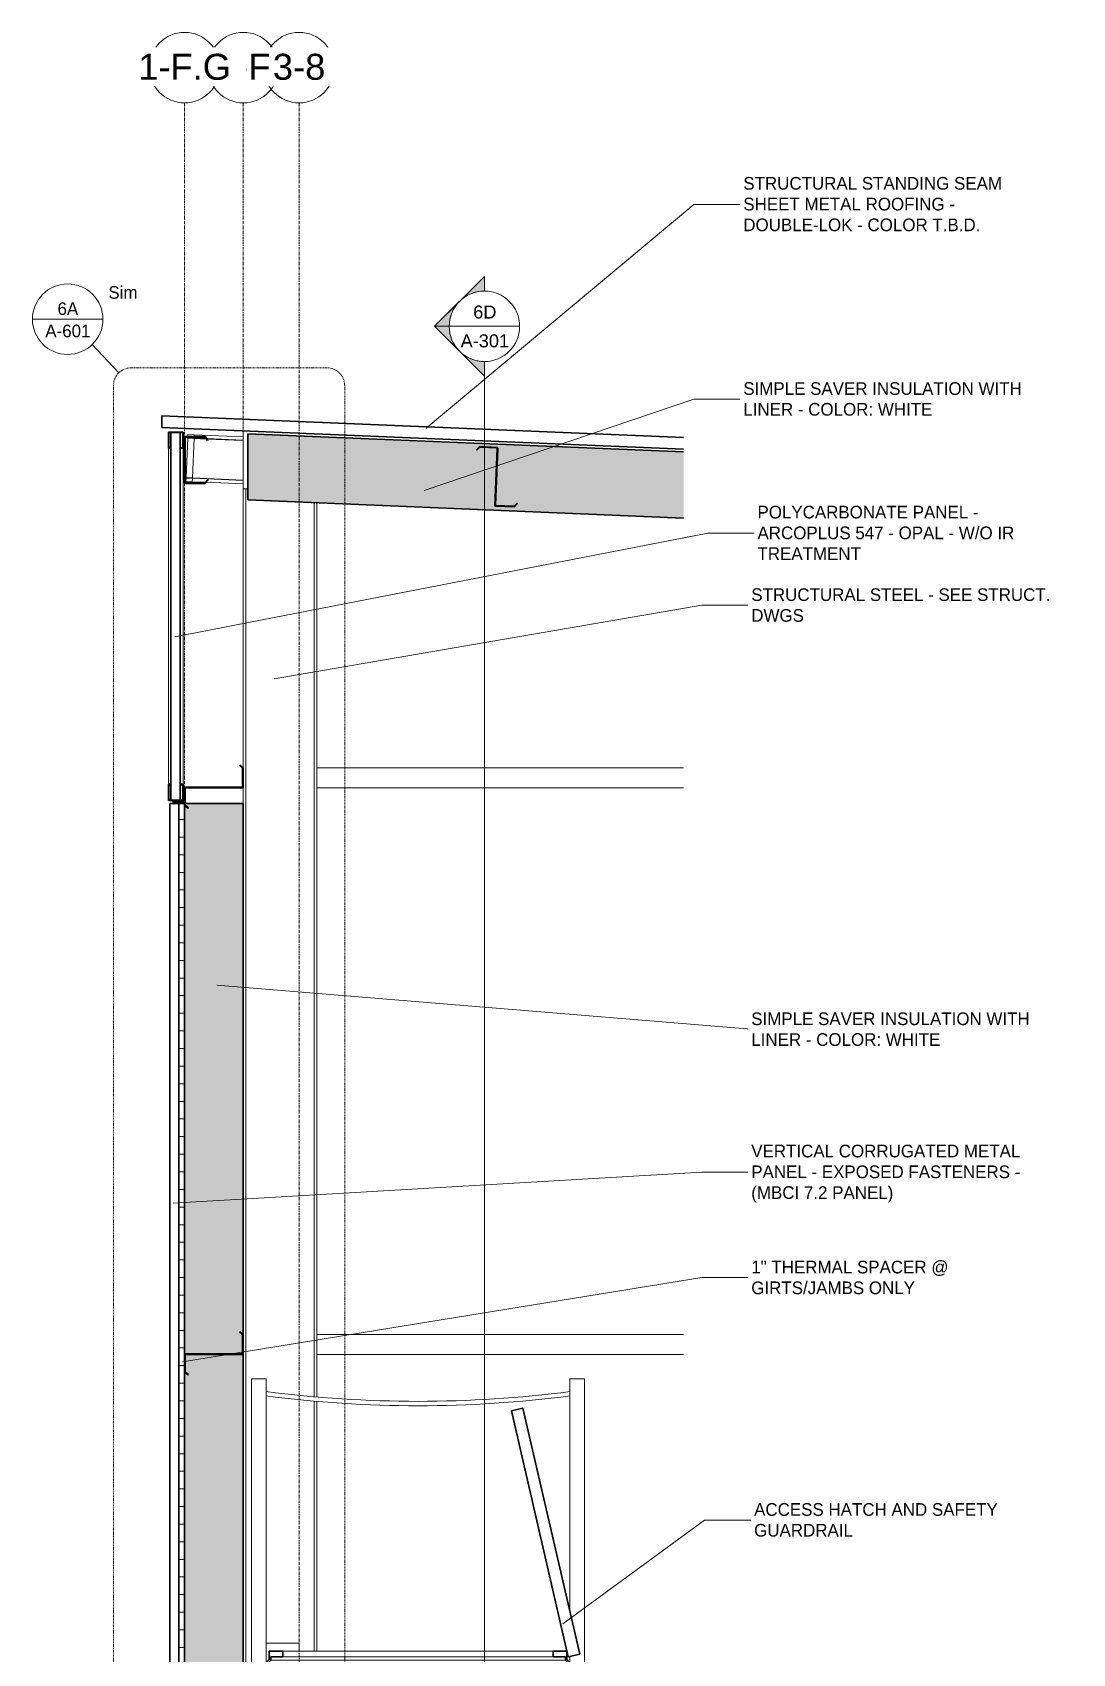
# Model space of a CAD drawing. Header units: inches. Extents: x 22688 to 23652, y -99 to 513.
# Drawn here: x 23471.3 to 23648.4, y 190.2 to 466.3 of the extents above; entities that cross this region are included whole.
import ezdxf

# ---------------------------------------------------------------- set-up
doc = ezdxf.new("R2010")
doc.units = ezdxf.units.IN
doc.header["$MEASUREMENT"] = 0
doc.linetypes.add('Dash Dot 3_16_', pattern=[0.3125, 0.1875, -0.0625, 0, -0.0625])
doc.linetypes.add('Grid Line 1_2_', pattern=[0.875, 0.5, -0.125, 0.125, -0.125])
for name, color, linetype, lineweight in [('A-ANNO-IDEN', 131, 'Continuous', 9), ('A-ANNO-SYMB', 150, 'Continuous', 9), ('A-CLNG', 13, 'Continuous', 30), ('A-CLNG-PATT', 13, 'Continuous', 70), ('A-GLAZ', 151, 'Continuous', 30), ('A-GLAZ-CWMG', 51, 'Continuous', 30), ('A-ROOF', 132, 'Continuous', 30), ('A-WALL', 113, 'Continuous', 30), ('A-WALL-PATT', 111, 'Continuous', 30), ('E-POWR-CNDT', 130, 'Continuous', 30), ('G-ANNO-SYMB', 111, 'Continuous', 9), ('S-BEAM', 12, 'Continuous', 30), ('S-COLS', 52, 'Continuous', 30), ('S-GRID', 1, 'Continuous', 9), ('S-GRID-IDEN', 1, 'Continuous', 9)]:
    doc.layers.add(name, color=color, linetype=linetype, lineweight=lineweight)
doc.styles.add('Arial_1', font='arial.ttf', dxfattribs={"height": 4.425898})
doc.styles.add('Arial_2', font='arial.ttf', dxfattribs={"height": 2.212949})
doc.styles.add('Century Gothic', font='GOTHIC.TTF', dxfattribs={"height": 2.155668})
pattern_1 = [(45, (22063.858, 65.275), (-2.375879, 2.375879), []), (45, (22063.858, 68.875), (-2.375879, 2.375879), [])]
pattern_2 = [(161.57, (22063.978, 65.395), (-0.960383694, -0.00039918), [0, -6.83, 0.758, 0]), (18.43, (22063.738, 65.395), (-0.960383694, 0.00039918), [0, -6.83, 0.758, 0]), (108.43, (22063.978, 65.395), (0.47951018, -2.4005264), [2.276, -5.312]), (71.57, (22063.738, 65.395), (0.47951018, 2.4005264), [2.276, -5.312])]

# ---------------------------------------------------------------- blocks, each defined once
blk = doc.blocks.new('Girt_C - 8_D-1987918-Wall Section - Fieldhouse - North Wall _ Mezzanine')
at = {"layer": 'S-BEAM', "lineweight": 9}
h = blk.add_hatch(dxfattribs=at)
h.set_pattern_fill('FP_24', color=253, style=0, pattern_type=2)
h.set_pattern_definition(pattern_1)
h.paths.add_polyline_path([(21125.46, 389.49), (21127.8, 389.49), (21128.29, 390.06), (21128.2, 390.13), (21127.75, 389.6), (21124.49, 389.6), (21124.43, 389.62), (21124.41, 389.67), (21124.41, 397.3), (21124.43, 397.35), (21124.49, 397.38), (21127.75, 397.38), (21128.2, 396.84), (21128.28, 396.91), (21127.8, 397.49), (21124.49, 397.49), (21124.36, 397.43), (21124.3, 397.3), (21124.3, 389.67), (21124.36, 389.54), (21124.49, 389.49)], flags=0)
at = {"layer": 'S-BEAM', "color": 7}
for p, q in [((21124.3, 397.3), (21124.3, 389.67)), ((21124.41, 389.67), (21124.41, 397.3)), ((21127.8, 397.49), (21124.49, 397.49)), ((21124.49, 397.38), (21127.75, 397.38)), ((21127.75, 397.38), (21128.2, 396.84)), ((21128.28, 396.91), (21127.8, 397.49)), ((21128.2, 396.84), (21128.28, 396.91)), ((21127.75, 389.6), (21124.49, 389.6)), ((21124.49, 389.49), (21127.8, 389.49)), ((21128.2, 390.13), (21127.75, 389.6)), ((21127.8, 389.49), (21128.29, 390.06)), ((21128.29, 390.06), (21128.2, 390.13))]:
    blk.add_line(p, q, dxfattribs=at)
for centre, radius, start, end in [((21124.49, 397.3), 0.188, 90, 180), ((21124.49, 397.3), 0.0782, 92.1227, 180), ((21124.49, 389.67), 0.188, 180, 270), ((21124.49, 389.67), 0.0782, 180, 266.9576)]:
    blk.add_arc(centre, radius, start, end, dxfattribs=at)
blk = doc.blocks.new('Rectangular Mullion - Profile_Polycarbonate_Upper and left-1768104-Wall Section - Fieldhouse - North Wall _ Mezzanine')
at = {"layer": 'A-GLAZ-CWMG', "color": 7}
for p, q in [((21124.05, 398.24), (21121.55, 398.24)), ((21121.55, 398.24), (21121.55, 395.49)), ((21121.62, 395.55), (21121.62, 398.17)), ((21121.62, 398.17), (21123.99, 398.17)), ((21123.99, 398.17), (21123.99, 395.55)), ((21124.05, 395.49), (21124.05, 398.24)), ((21121.55, 395.49), (21121.98, 395.49)), ((21121.92, 395.55), (21121.62, 395.55)), ((21121.98, 395.74), (21121.92, 395.74)), ((21121.92, 395.74), (21121.92, 395.55)), ((21121.98, 395.49), (21121.98, 395.74)), ((21123.62, 395.74), (21123.55, 395.74)), ((21123.55, 395.74), (21123.55, 395.49)), ((21123.55, 395.49), (21124.05, 395.49)), ((21123.62, 395.55), (21123.62, 395.74)), ((21123.99, 395.55), (21123.62, 395.55))]:
    blk.add_line(p, q, dxfattribs=at)
blk = doc.blocks.new('Rectangular Mullion - Profile_Polycarbonate_Lower-1768105-Wall Section - Fieldhouse - North Wall _ Mezzanine')
at = {"layer": 'A-GLAZ-CWMG', "color": 7}
for p, q in [((21121.98, 338.27), (21121.55, 338.27)), ((21121.55, 338.27), (21121.55, 335.52)), ((21121.62, 335.58), (21121.62, 338.21)), ((21121.62, 338.21), (21121.92, 338.21)), ((21121.92, 338.21), (21121.92, 338.02)), ((21121.92, 338.02), (21121.98, 338.02)), ((21121.98, 338.02), (21121.98, 338.27)), ((21124.05, 338.27), (21123.55, 338.27)), ((21123.55, 338.27), (21123.55, 338.02)), ((21123.55, 338.02), (21123.62, 338.02)), ((21123.62, 338.02), (21123.62, 338.21)), ((21123.62, 338.21), (21123.99, 338.21)), ((21123.99, 338.21), (21123.99, 335.58)), ((21124.05, 335.52), (21124.05, 338.27)), ((21121.55, 335.52), (21124.05, 335.52)), ((21123.99, 335.58), (21121.62, 335.58))]:
    blk.add_line(p, q, dxfattribs=at)
blk = doc.blocks.new('Rectangular Mullion - Profile_Polycarbonate_right-1766190-Wall Section - Fieldhouse - North Wall _ Mezzanine')
at = {"layer": 'A-GLAZ-CWMG', "color": 10, "lineweight": 18}
for p, q in [((21121.98, 395.74), (21121.98, 398.17)), ((21123.55, 395.74), (21123.55, 398.17)), ((21121.98, 395.49), (21121.98, 395.74)), ((21121.98, 338.27), (21121.98, 395.49)), ((21123.55, 395.49), (21123.55, 395.74)), ((21123.55, 338.27), (21123.55, 395.49)), ((21121.98, 338.02), (21121.98, 338.27)), ((21121.98, 335.58), (21121.98, 338.02)), ((21123.55, 338.02), (21123.55, 338.27)), ((21123.55, 335.58), (21123.55, 338.02))]:
    blk.add_line(p, q, dxfattribs=at)
at = {"layer": 'A-GLAZ-CWMG', "color": 8, "lineweight": 18}
for p, q in [((21121.55, 338.27), (21121.55, 395.49)), ((21124.05, 338.27), (21124.05, 395.49))]:
    blk.add_line(p, q, dxfattribs=at)
blk = doc.blocks.new('Girt_Z - 10_D-1351983-Wall Section - Fieldhouse - North Wall _ Mezzanine')
at = {"layer": 'S-BEAM', "lineweight": 9}
h = blk.add_hatch(dxfattribs=at)
h.set_pattern_fill('FP_24', color=253, style=0, pattern_type=2)
h.set_pattern_definition(pattern_1)
h.paths.add_polyline_path([(21180.48, 385.52), (21180.98, 386.07), (21180.9, 386.15), (21180.43, 385.63), (21177.29, 385.76), (21177.24, 385.79), (21177.22, 385.84), (21177.62, 395.46), (21177.57, 395.59), (21177.44, 395.65), (21174.51, 395.78), (21174, 395.22), (21174.08, 395.15), (21174.56, 395.67), (21177.44, 395.55), (21177.5, 395.52), (21177.51, 395.46), (21177.11, 385.66)], flags=0)
at = {"layer": 'S-BEAM', "color": 7}
for p, q in [((21174.51, 395.78), (21174, 395.22)), ((21174, 395.22), (21174.08, 395.15)), ((21174.08, 395.15), (21174.56, 395.67)), ((21177.44, 395.65), (21174.51, 395.78)), ((21174.56, 395.67), (21177.44, 395.55)), ((21177.51, 395.46), (21177.11, 385.66)), ((21177.22, 385.84), (21177.62, 395.46)), ((21177.11, 385.66), (21180.48, 385.52)), ((21180.43, 385.63), (21177.29, 385.76)), ((21180.9, 386.15), (21180.43, 385.63)), ((21180.48, 385.52), (21180.98, 386.07)), ((21180.98, 386.07), (21180.9, 386.15))]:
    blk.add_line(p, q, dxfattribs=at)
for centre, radius, start, end in [((21177.44, 395.47), 0.187, 357.6141, 87.6141), ((21177.44, 395.47), 0.0782, 357.6141, 85.4913), ((21177.3, 385.84), 0.0782, 177.6141, 264.5717)]:
    blk.add_arc(centre, radius, start, end, dxfattribs=at)
blk = doc.blocks.new('L-Angle - L2X2X3_16-1162514-Wall Section - Fieldhouse - North Wall _ Mezzanine')
at = {"layer": 'S-BEAM', "lineweight": 9}
h = blk.add_hatch(dxfattribs=at)
h.set_pattern_fill('FP_24', color=253, style=0, pattern_type=2)
h.set_pattern_definition(pattern_1)
h.paths.add_polyline_path([(21124.3, 335.18), (21124.3, 337.18), (21124.17, 337.13), (21124.12, 336.99), (21124.12, 335.56), (21124.06, 335.42), (21123.93, 335.37), (21122.49, 335.37), (21122.36, 335.31), (21122.3, 335.18)], flags=0)
at = {"layer": 'S-BEAM', "color": 7}
for p, q in [((21124.12, 336.99), (21124.12, 335.56)), ((21124.3, 335.18), (21124.3, 337.18)), ((21122.3, 335.18), (21124.3, 335.18)), ((21123.93, 335.37), (21122.49, 335.37))]:
    blk.add_line(p, q, dxfattribs=at)
for centre, start, end in [((21124.3, 336.99), 90, 180), ((21122.49, 335.18), 90, 180), ((21123.93, 335.56), 270, 0)]:
    blk.add_arc(centre, 0.188, start, end, dxfattribs=at)
blk = doc.blocks.new('Girt_Z - 10_D-1987917-Wall Section - Fieldhouse - North Wall _ Mezzanine')
at = {"layer": 'S-BEAM', "lineweight": 9}
h = blk.add_hatch(dxfattribs=at)
h.set_pattern_fill('FP_24', color=253, style=0, pattern_type=2)
h.set_pattern_definition(pattern_1)
h.paths.add_polyline_path([(21124.88, 237.69), (21124.95, 237.77), (21124.41, 238.22), (21124.41, 241.11), (21124.44, 241.17), (21124.49, 241.19), (21134.3, 241.19), (21134.3, 244.56), (21133.73, 245.04), (21133.66, 244.96), (21134.19, 244.51), (21134.19, 241.37), (21134.17, 241.32), (21134.12, 241.3), (21124.49, 241.3), (21124.36, 241.24), (21124.3, 241.11), (21124.3, 238.17)], flags=0)
at = {"layer": 'S-BEAM', "color": 7}
for p, q in [((21133.73, 245.04), (21133.66, 244.96)), ((21133.66, 244.96), (21134.19, 244.51)), ((21134.3, 244.56), (21133.73, 245.04)), ((21134.19, 244.51), (21134.19, 241.37)), ((21134.3, 241.19), (21134.3, 244.56)), ((21124.3, 241.11), (21124.3, 238.17)), ((21124.41, 238.22), (21124.41, 241.11)), ((21134.12, 241.3), (21124.49, 241.3)), ((21124.49, 241.19), (21134.3, 241.19)), ((21124.3, 238.17), (21124.88, 237.69)), ((21124.95, 237.77), (21124.41, 238.22)), ((21124.88, 237.69), (21124.95, 237.77))]:
    blk.add_line(p, q, dxfattribs=at)
for centre, radius, start, end in [((21124.49, 241.11), 0.188, 90, 180), ((21124.49, 241.11), 0.0782, 90, 177.8773), ((21134.12, 241.38), 0.0782, 270, 356.9576)]:
    blk.add_arc(centre, radius, start, end, dxfattribs=at)
blk = doc.blocks.new('Girt_Z - 10_D-1772157-Wall Section - Fieldhouse - North Wall _ Mezzanine')
at = {"layer": 'S-BEAM', "lineweight": 9}
h = blk.add_hatch(dxfattribs=at)
h.set_pattern_fill('FP_24', color=253, style=0, pattern_type=2)
h.set_pattern_definition(pattern_1)
h.paths.add_polyline_path([(21124.88, 334.19), (21124.95, 334.27), (21124.41, 334.72), (21124.41, 337.61), (21124.44, 337.67), (21124.49, 337.69), (21134.3, 337.69), (21134.3, 341.06), (21133.73, 341.54), (21133.66, 341.46), (21134.19, 341.01), (21134.19, 337.87), (21134.17, 337.82), (21134.12, 337.8), (21124.49, 337.8), (21124.36, 337.74), (21124.3, 337.61), (21124.3, 334.67)], flags=0)
at = {"layer": 'S-BEAM', "color": 7}
for p, q in [((21133.73, 341.54), (21133.66, 341.46)), ((21133.66, 341.46), (21134.19, 341.01)), ((21134.3, 341.06), (21133.73, 341.54)), ((21134.19, 341.01), (21134.19, 337.87)), ((21134.3, 337.69), (21134.3, 341.06)), ((21124.3, 337.61), (21124.3, 334.67)), ((21124.41, 334.72), (21124.41, 337.61)), ((21134.12, 337.8), (21124.49, 337.8)), ((21124.49, 337.69), (21134.3, 337.69)), ((21124.3, 334.67), (21124.88, 334.19)), ((21124.95, 334.27), (21124.41, 334.72)), ((21124.88, 334.19), (21124.95, 334.27))]:
    blk.add_line(p, q, dxfattribs=at)
for centre, radius, start, end in [((21124.49, 337.61), 0.188, 90, 180), ((21124.49, 337.61), 0.0782, 90, 177.8773), ((21134.12, 337.88), 0.0782, 270, 356.9576)]:
    blk.add_arc(centre, radius, start, end, dxfattribs=at)
blk = doc.blocks.new('Girt_Z - 10_D-1223971-Wall Section - Fieldhouse - North Wall _ Mezzanine')
at = {"layer": 'S-BEAM', "color": 8, "lineweight": 18}
for p, q in [((21146.8, 244.56), (21209.26, 244.56)), ((21146.8, 241.19), (21209.26, 241.19))]:
    blk.add_line(p, q, dxfattribs=at)
blk = doc.blocks.new('Girt_C - 8_D-1405508-Wall Section - Fieldhouse - North Wall _ Mezzanine')
at = {"layer": 'S-BEAM', "color": 8, "lineweight": 18}
for p, q in [((21124.86, 397.49), (21124.87, 397.85)), ((21124.87, 397.85), (21125.94, 397.8)), ((21124.57, 390.5), (21124.85, 397.2)), ((21124.85, 397.27), (21124.85, 397.38)), ((21124.85, 397.2), (21124.85, 397.27)), ((21125.91, 397.23), (21124.85, 397.27)), ((21125.91, 397.16), (21124.85, 397.2)), ((21124.54, 389.85), (21124.56, 390.43)), ((21125.6, 389.81), (21124.54, 389.85)), ((21124.56, 390.43), (21124.57, 390.5)), ((21125.63, 390.38), (21124.56, 390.43)), ((21125.63, 390.45), (21124.57, 390.5))]:
    blk.add_line(p, q, dxfattribs=at)
blk = doc.blocks.new('Girt_Z - 10_D-1223979-Wall Section - Fieldhouse - North Wall _ Mezzanine')
at = {"layer": 'S-BEAM', "color": 8, "lineweight": 18}
for p, q in [((21146.8, 341.06), (21209.26, 341.06)), ((21146.8, 337.69), (21209.26, 337.69))]:
    blk.add_line(p, q, dxfattribs=at)
blk = doc.blocks.new('Girt_C - 8_D-1405512-Wall Section - Fieldhouse - North Wall _ Mezzanine')
at = {"layer": 'S-BEAM', "color": 8, "lineweight": 18}
for p, q in [((21125.92, 397.49), (21125.94, 397.8)), ((21125.94, 397.8), (21134.3, 397.45)), ((21125.63, 390.45), (21125.91, 397.16)), ((21125.91, 397.23), (21125.92, 397.38)), ((21125.91, 397.16), (21125.91, 397.23)), ((21127.95, 397.14), (21125.91, 397.23)), ((21128.01, 397.07), (21125.91, 397.16)), ((21134.3, 396.88), (21128.1, 397.14)), ((21134.3, 396.81), (21128.16, 397.06)), ((21125.6, 389.81), (21125.63, 390.38)), ((21127.85, 389.71), (21125.6, 389.81)), ((21125.63, 390.38), (21125.63, 390.45)), ((21134.3, 390.09), (21125.63, 390.45)), ((21134.3, 390.02), (21125.63, 390.38)), ((21134.3, 389.45), (21127.99, 389.71))]:
    blk.add_line(p, q, dxfattribs=at)
blk = doc.blocks.new('RoofHatch_RHSR-FB_1_10228_SafetyRailSource - RoofHatch_RHSR-FB_1_10228_SafetyRailSource-1630512-Wall Section - Fieldhouse - North Wall _ Mezzanine')
at = {"layer": 'A-GLAZ', "color": 8, "lineweight": 18}
for p, q in [((21135.7, 237), (21135.7, 185.5)), ((21138.2, 237), (21135.7, 237)), ((21138.2, 188.59), (21138.2, 237)), ((21189.91, 237), (21189.91, 197.35)), ((21189.91, 237), (21192.41, 237)), ((21192.41, 185.5), (21192.41, 237)), ((21187.05, 190.66), (21141.05, 190.66)), ((21135.45, 188.59), (21135.45, 186.59)), ((21135.45, 188.59), (21135.81, 188.59)), ((21135.81, 188.59), (21137.96, 188.59)), ((21137.96, 188.59), (21138.21, 188.59)), ((21137.96, 186.59), (21137.96, 188.59)), ((21189.65, 188.59), (21138.46, 188.59)), ((21189.15, 189.09), (21138.96, 189.09)), ((21187.05, 189.66), (21141.05, 189.66)), ((21189.91, 189.75), (21189.91, 186.69)), ((21190.9, 188.59), (21191.15, 188.59)), ((21190.9, 186.59), (21190.9, 188.59)), ((21191.15, 188.59), (21192.3, 188.59)), ((21191.15, 186.59), (21191.15, 188.59)), ((21192.3, 188.59), (21192.65, 188.59)), ((21192.66, 186.59), (21192.66, 188.59)), ((21135.81, 186.59), (21135.45, 186.59)), ((21138.2, 185.5), (21135.7, 185.5)), ((21137.96, 186.59), (21135.81, 186.59)), ((21138.1, 186.59), (21137.96, 186.59)), ((21138.2, 185.5), (21138.2, 186.29)), ((21189.65, 186.56), (21138.46, 186.56)), ((21188.31, 186.54), (21139.8, 186.54)), ((21140.05, 186.29), (21139.8, 186.29)), ((21141.05, 186.29), (21187.05, 186.29)), ((21141.8, 185.29), (21186.3, 185.29)), ((21188.31, 186.29), (21188.05, 186.29)), ((21189.91, 186.29), (21189.91, 185.5)), ((21192.41, 185.5), (21189.91, 185.5)), ((21191.15, 186.59), (21190.9, 186.59)), ((21192.3, 186.59), (21191.15, 186.59)), ((21192.65, 186.59), (21192.3, 186.59)), ((21141.8, 180), (21186.3, 180))]:
    blk.add_line(p, q, dxfattribs=at)
at = {"layer": 'A-GLAZ', "color": 7}
for p, q in [((21181.89, 232.03), (21179.95, 231.58)), ((21191.57, 190.14), (21181.89, 232.03)), ((21179.95, 231.58), (21189.63, 189.69)), ((21141.05, 190.66), (21138.71, 190.66)), ((21138.71, 190.66), (21138.71, 189.2)), ((21141.05, 189.66), (21141.05, 190.66)), ((21189.4, 190.66), (21187.05, 190.66)), ((21187.05, 190.66), (21187.05, 189.66)), ((21189.4, 189.2), (21189.4, 190.66)), ((21138.71, 189.2), (21138.21, 188.7)), ((21138.21, 188.7), (21138.21, 186.7)), ((21138.46, 188.59), (21138.96, 189.09)), ((21138.46, 186.56), (21138.46, 188.59)), ((21138.96, 189.09), (21138.96, 189.66)), ((21138.96, 189.66), (21141.05, 189.66)), ((21187.05, 189.66), (21189.15, 189.66)), ((21189.15, 189.66), (21189.15, 189.09)), ((21189.15, 189.09), (21189.65, 188.59)), ((21189.9, 188.7), (21189.4, 189.2)), ((21189.63, 189.69), (21191.57, 190.14)), ((21189.65, 188.59), (21189.65, 186.56)), ((21189.9, 186.7), (21189.9, 188.7)), ((21138.21, 186.7), (21137.86, 186.35)), ((21137.86, 186.35), (21137.92, 186.29)), ((21137.92, 186.29), (21139.8, 186.29)), ((21138.48, 186.54), (21138.46, 186.56)), ((21139.8, 186.54), (21138.48, 186.54)), ((21139.8, 186.29), (21139.8, 186.54)), ((21140.05, 186.29), (21140.05, 180)), ((21141.05, 186.29), (21140.05, 186.29)), ((21141.05, 185.29), (21141.05, 186.29)), ((21141.8, 185.29), (21141.05, 185.29)), ((21141.8, 180), (21141.8, 185.29)), ((21187.05, 185.29), (21186.3, 185.29)), ((21186.3, 185.29), (21186.3, 180)), ((21188.05, 186.29), (21187.05, 186.29)), ((21187.05, 186.29), (21187.05, 185.29)), ((21188.05, 180), (21188.05, 186.29)), ((21189.63, 186.54), (21188.31, 186.54)), ((21188.31, 186.54), (21188.31, 186.29)), ((21188.31, 186.29), (21190.19, 186.29)), ((21189.65, 186.56), (21189.63, 186.54)), ((21190.25, 186.35), (21189.9, 186.7)), ((21190.19, 186.29), (21190.25, 186.35)), ((21140.05, 180), (21141.8, 180)), ((21186.3, 180), (21188.05, 180))]:
    blk.add_line(p, q, dxfattribs=at)
at = {"layer": 'A-GLAZ', "color": 8, "lineweight": 18}
for radius, start, end in [(200.95, 262.587, 277.3971), (201.7, 262.6147, 277.3695)]:
    blk.add_arc((21164.08, 434.14), radius, start, end, dxfattribs=at)
blk = doc.blocks.new('Grid - Grid Head - Circle-14747-Wall Section - Fieldhouse - North Wall _ Mezzanine')
at = {"layer": 'S-GRID-IDEN'}
blk.add_circle((21143.8, 460.32), 6, dxfattribs=at)
blk = doc.blocks.new('Section - Section Head - Filled-1526-Wall Section - Fieldhouse - North Wall _ Mezzanine')
at = {"layer": 'G-ANNO-SYMB'}
h = blk.add_hatch(color=256, dxfattribs=at)
edge = h.paths.add_edge_path(flags=0)
edge.add_arc((21175.35, 416.27), 6.01, 90, 132.0784, ccw=False)
edge.add_line((21175.35, 422.28), (21175.35, 424.75))
edge.add_line((21175.35, 424.75), (21171.32, 420.73))
h = blk.add_hatch(color=256, dxfattribs=at)
edge = h.paths.add_edge_path(flags=0)
edge.add_line((21171.1, 420.51), (21166.86, 416.27))
edge.add_line((21166.86, 416.27), (21169.35, 416.27))
edge.add_arc((21175.35, 416.27), 6, 135, 180, ccw=False)
h = blk.add_hatch(color=256, dxfattribs=at)
edge = h.paths.add_edge_path(flags=0)
edge.add_arc((21175.35, 416.27), 6, 180, 225, ccw=False)
edge.add_line((21169.35, 416.27), (21166.86, 416.27))
edge.add_line((21166.86, 416.27), (21171.1, 412.03))
h = blk.add_hatch(color=256, dxfattribs=at)
edge = h.paths.add_edge_path(flags=0)
edge.add_line((21171.32, 411.81), (21175.35, 407.78))
edge.add_line((21175.35, 407.78), (21175.35, 410.26))
edge.add_arc((21175.35, 416.27), 6.01, 227.9216, 270, ccw=False)
for p, q in [((21166.86, 416.27), (21175.35, 424.75)), ((21171.32, 420.73), (21175.35, 424.75)), ((21175.35, 422.27), (21175.35, 424.75)), ((21175.35, 424.75), (21175.35, 422.28)), ((21166.86, 416.27), (21171.1, 420.51)), ((21166.86, 416.27), (21175.35, 407.78)), ((21169.35, 416.27), (21166.86, 416.27)), ((21171.1, 412.03), (21166.86, 416.27)), ((21166.86, 416.27), (21169.35, 416.27)), ((21175.35, 407.78), (21171.32, 411.81)), ((21175.35, 410.27), (21175.35, 407.78)), ((21175.35, 410.26), (21175.35, 407.78))]:
    blk.add_line(p, q, dxfattribs=at)
for radius, start, end in [(6, 90, 270), (6, 135, 180), (6.01, 90, 132.0784), (6, 270, 90), (6, 180, 225), (6.01, 227.9216, 270)]:
    blk.add_arc((21175.35, 416.27), radius, start, end, dxfattribs=at)
blk = doc.blocks.new('Section - Callout Head-19020-Wall Section - Fieldhouse - North Wall _ Mezzanine')
at = {"layer": 'A-ANNO-SYMB'}
blk.add_line((21098.4, 417.48), (21110.4, 417.48), dxfattribs=at)
for start, end in [(0, 180), (180, 0)]:
    blk.add_arc((21104.4, 417.48), 6, start, end, dxfattribs=at)

msp = doc.modelspace()

# ---------------------------------------------------------------- hatches: boundary and pattern name
at = {"layer": 'A-CLNG-PATT', "lineweight": 9}
h = msp.add_hatch(dxfattribs=at)
h.set_pattern_fill('FP_25', color=253, style=0, pattern_type=2)
h.set_pattern_definition(pattern_2)
h.paths.add_polyline_path([(23582.20299, 383.60947), (23582.20299, 394.86924), (23507.99474, 397.96125), (23507.99474, 386.70148), (23526.33399, 385.93735)], flags=0)
at = {"layer": 'A-WALL-PATT', "lineweight": 9}
h = msp.add_hatch(dxfattribs=at)
h.set_pattern_fill('FP_26', color=253, style=0, pattern_type=2)
h.set_pattern_definition([(0, (22063.858, 65.275), (0, 3), []), (90, (22063.858, 65.275), (-3, 2e-16), [])])
h.paths.add_polyline_path([(23497.24474, 146.25), (23497.24474, 335), (23496.24474, 335), (23496.24474, 146.25)], flags=0)
h = msp.add_hatch(dxfattribs=at)
h.set_pattern_fill('FP_25', color=253, style=0, pattern_type=2)
h.set_pattern_definition(pattern_2)
h.paths.add_polyline_path([(23498.39949, 146.25), (23507.24474, 146.25), (23507.24474, 335), (23497.24474, 335), (23497.24474, 146.25)], flags=0)

# ---------------------------------------------------------------- linework, layer by layer
at = {"layer": 'A-ANNO-IDEN', "color": 153}
for p, q in [((23538.4038, 398.94637), (23583.93881, 437.00696)), ((23583.93881, 437.00696), (23592.37122, 437.00696)), ((23538.02785, 388.29266), (23583.93881, 403.87871)), ((23583.93881, 403.87871), (23592.37122, 403.87871)), ((23495.57954, 363.41435), (23586.35146, 381.01311)), ((23586.35146, 381.01311), (23594.78387, 381.01311)), ((23512.47909, 356.20709), (23585.29309, 368.77762)), ((23585.29309, 368.77762), (23593.7255, 368.77762)), ((23502.71199, 304.0485), (23593.7255, 296.55078)), ((23495.27689, 266.92184), (23585.29309, 272.20116)), ((23585.29309, 272.20116), (23593.7255, 272.20116)), ((23496.86315, 239.8932), (23585.29309, 254.26661)), ((23585.29309, 254.26661), (23593.7255, 254.26661)), ((23561.63195, 195.28064), (23585.7801, 212.98022)), ((23585.7801, 212.98022), (23594.21251, 212.98022))]:
    msp.add_line(p, q, dxfattribs=at)
at = {"layer": 'A-ANNO-SYMB'}
msp.add_line((23486.06882, 408.37076), (23481.48966, 413.15104), dxfattribs=at)
at = {"layer": 'A-ANNO-SYMB', "linetype": 'Dash Dot 3_16_'}
for p, q in [((23521.50109, 409.20436), (23488.14408, 409.20436)), ((23485.14408, 406.20436), (23485.14408, -5.32515)), ((23524.50109, -5.32515), (23524.50109, 406.20436))]:
    msp.add_line(p, q, dxfattribs=at)
for centre, start, end in [((23488.14408, 406.20436), 90, 180), ((23521.50109, 406.20436), 0, 90)]:
    msp.add_arc(centre, 3, start, end, dxfattribs=at)
at = {"layer": 'A-CLNG', "color": 7}
for p, q in [((23582.20299, 394.86924), (23507.99474, 397.96125)), ((23507.99474, 397.96125), (23507.99474, 386.70148)), ((23507.99474, 386.70148), (23582.20299, 383.60947))]:
    msp.add_line(p, q, dxfattribs=at)
at = {"layer": 'A-ROOF', "color": 7}
for p, q in [((23582.20299, 397.33159), (23493.39492, 401.03192)), ((23493.39492, 401.03192), (23493.39492, 399.03019)), ((23493.39492, 399.03019), (23582.20299, 395.32985))]:
    msp.add_line(p, q, dxfattribs=at)
at = {"layer": 'A-WALL', "color": 7}
for p, q in [((23494.91994, 398.17296), (23494.91994, 335.58025)), ((23496.49474, 398.17296), (23494.91994, 398.17296)), ((23496.49474, 335.58025), (23496.49474, 398.17296)), ((23494.74474, 335), (23494.74474, 146.25)), ((23507.24474, 335), (23494.74474, 335)), ((23494.91994, 335.58025), (23496.49474, 335.58025)), ((23496.24474, 335), (23496.24474, 146.25)), ((23497.24474, 335), (23497.24474, 146.25)), ((23507.24474, 146.25), (23507.24474, 335))]:
    msp.add_line(p, q, dxfattribs=at)
at = {"layer": 'A-WALL', "color": 8, "lineweight": 18}
msp.add_line((23507.24474, 398.45311), (23507.24474, 388.61523), dxfattribs=at)
at = {"layer": 'E-POWR-CNDT', "color": 8, "lineweight": 18}
for p in [(23511.13445, 192), (23516.73439, 190.66016)]:
    msp.add_line(p, (23516.73439, 192), dxfattribs=at)
at = {"layer": 'G-ANNO-SYMB'}
for p, q in [((23542.2876, 416.26778), (23554.2876, 416.26778)), ((23548.2876, 410.26778), (23548.2876, -97.22682))]:
    msp.add_line(p, q, dxfattribs=at)
at = {"layer": 'S-COLS', "color": 8, "lineweight": 18}
for p, q in [((23507.24474, 388.61523), (23507.24474, 341.0625)), ((23507.67834, 388.61523), (23507.24474, 388.61523)), ((23507.67834, 388.61523), (23507.67834, 180)), ((23507.9884, 388.61523), (23507.67834, 388.61523)), ((23519.31115, 233.97068), (23519.31115, 386.22997)), ((23519.74474, 386.2119), (23519.74474, 233.94155)), ((23507.24474, 337.6875), (23507.24474, 335)), ((23519.31115, 190.66016), (23519.31115, 233.21917)), ((23519.74474, 233.19004), (23519.74474, 190.66016))]:
    msp.add_line(p, q, dxfattribs=at)
at = {"layer": 'S-GRID', "linetype": 'Grid Line 1_2_'}
for p, q in [((23497.24474, -63.2996), (23497.24474, 454.31847)), ((23507.24474, -63.2996), (23507.24474, 454.31847)), ((23516.74474, -63.2996), (23516.74474, 454.31847))]:
    msp.add_line(p, q, dxfattribs=at)

# ---------------------------------------------------------------- block references
at = {"layer": 'A-ANNO-SYMB'}
msp.add_blockref('Section - Callout Head-19020-Wall Section - Fieldhouse - North Wall _ Mezzanine', (2372.94193, 0), dxfattribs=at)
at = {"layer": 'A-GLAZ', "color": 8, "lineweight": 18}
msp.add_blockref('RoofHatch_RHSR-FB_1_10228_SafetyRailSource - RoofHatch_RHSR-FB_1_10228_SafetyRailSource-1630512-Wall Section - Fieldhouse - North Wall _ Mezzanine', (2372.94193, 0), dxfattribs=at)
at = {"layer": 'A-GLAZ-CWMG', "color": 8, "lineweight": 18}
for name in ['Rectangular Mullion - Profile_Polycarbonate_Upper and left-1768104-Wall Section - Fieldhouse - North Wall _ Mezzanine', 'Rectangular Mullion - Profile_Polycarbonate_right-1766190-Wall Section - Fieldhouse - North Wall _ Mezzanine', 'Rectangular Mullion - Profile_Polycarbonate_Lower-1768105-Wall Section - Fieldhouse - North Wall _ Mezzanine']:
    msp.add_blockref(name, (2372.94193, 0), dxfattribs=at)
at = {"layer": 'G-ANNO-SYMB'}
msp.add_blockref('Section - Section Head - Filled-1526-Wall Section - Fieldhouse - North Wall _ Mezzanine', (2372.94193, 0), dxfattribs=at)
at = {"layer": 'S-BEAM', "color": 8, "lineweight": 18}
for name in ['Girt_C - 8_D-1405508-Wall Section - Fieldhouse - North Wall _ Mezzanine', 'Girt_C - 8_D-1405512-Wall Section - Fieldhouse - North Wall _ Mezzanine', 'Girt_C - 8_D-1987918-Wall Section - Fieldhouse - North Wall _ Mezzanine', 'Girt_Z - 10_D-1351983-Wall Section - Fieldhouse - North Wall _ Mezzanine', 'Girt_Z - 10_D-1772157-Wall Section - Fieldhouse - North Wall _ Mezzanine', 'Girt_Z - 10_D-1223979-Wall Section - Fieldhouse - North Wall _ Mezzanine', 'L-Angle - L2X2X3_16-1162514-Wall Section - Fieldhouse - North Wall _ Mezzanine', 'Girt_Z - 10_D-1987917-Wall Section - Fieldhouse - North Wall _ Mezzanine', 'Girt_Z - 10_D-1223971-Wall Section - Fieldhouse - North Wall _ Mezzanine']:
    msp.add_blockref(name, (2372.94193, 0), dxfattribs=at)
at = {"layer": 'S-GRID-IDEN'}
msp.add_blockref('Grid - Grid Head - Circle-14747-Wall Section - Fieldhouse - North Wall _ Mezzanine', (2372.94193, 0), dxfattribs=at)

# ---------------------------------------------------------------- texts
at = {"layer": 'A-ANNO-SYMB', "char_height": 2.155668, "line_spacing_factor": 0.984117, "style": 'Century Gothic'}
for s, insert, width, attachment_point in [('Sim', (23484.26715, 423.11797), 5.778, 1), ('6A', (23477.37375, 420.35651), 4.617, 2), ('A-601', (23477.37375, 416.55845), 9.72, 2)]:
    msp.add_mtext(s, dxfattribs=dict(at, insert=insert, width=width, attachment_point=attachment_point))
at = {"layer": 'G-ANNO-SYMB', "char_height": 2.212949, "attachment_point": 2, "line_spacing_factor": 0.938532, "style": 'Arial_2'}
for s, insert, width in [('6D', (23548.36444, 419.81006), 4.698), ('A-301', (23548.36444, 414.901), 9.828)]:
    msp.add_mtext(s, dxfattribs=dict(at, insert=insert, width=width))

# ---------------------------------------------------------------- next in the draw order: texts
at = {"layer": 'A-ANNO-IDEN', "char_height": 2.1556677, "attachment_point": 1, "line_spacing_factor": 0.984117, "style": 'Century Gothic', "bg_fill": 3, "box_fill_scale": 1.25, "bg_fill_color": 0, "bg_fill_transparency": 0}
for s, insert, width in [('STRUCTURAL STANDING SEAM\\PSHEET METAL ROOFING -\\PDOUBLE-LOK - COLOR T.B.D.', (23592.37122, 441.69834), 50.031), ('SIMPLE SAVER INSULATION WITH\\PLINER - COLOR: WHITE', (23592.37122, 406.74867), 53.325), ('POLYCARBONATE PANEL -\\PARCOPLUS 547 - OPAL - W/O IR\\PTREATMENT', (23594.78387, 385.70449), 53.109), ('STRUCTURAL STEEL - SEE STRUCT.\\PDWGS', (23593.7255, 371.64758), 53.109), ('SIMPLE SAVER INSULATION WITH\\PLINER - COLOR: WHITE', (23593.7255, 299.42073), 53.325), ('VERTICAL CORRUGATED METAL\\PPANEL - EXPOSED FASTENERS -\\P(MBCI 7.2 PANEL)', (23593.7255, 276.89254), 53.217), ('1" THERMAL SPACER @\\PGIRTS/JAMBS ONLY', (23593.7255, 257.13656), 38.016), ('ACCESS HATCH AND SAFETY\\PGUARDRAIL', (23594.21251, 215.85017), 48.033)]:
    msp.add_mtext(s, dxfattribs=dict(at, insert=insert, width=width))
at = {"layer": 'S-GRID-IDEN', "insert": (23516.74359, 462.67768), "char_height": 4.425898, "width": 10.638, "attachment_point": 2, "line_spacing_factor": 0.938532, "style": 'Arial_1', "bg_fill": 3, "box_fill_scale": 1.25, "bg_fill_color": 0, "bg_fill_transparency": 0}
msp.add_mtext('3-8', dxfattribs=at)

# ---------------------------------------------------------------- next in the draw order: block references
at = {"layer": 'S-GRID-IDEN'}
msp.add_blockref('Grid - Grid Head - Circle-14747-Wall Section - Fieldhouse - North Wall _ Mezzanine', (2363.44193, 0), dxfattribs=at)

# ---------------------------------------------------------------- next in the draw order: texts
at = {"layer": 'S-GRID-IDEN', "insert": (23507.24359, 462.67768), "char_height": 4.425898, "width": 11.016, "attachment_point": 2, "line_spacing_factor": 0.938532, "style": 'Arial_1', "bg_fill": 3, "box_fill_scale": 1.25, "bg_fill_color": 0, "bg_fill_transparency": 0}
msp.add_mtext('1-F', dxfattribs=at)

# ---------------------------------------------------------------- next in the draw order: block references
at = {"layer": 'S-GRID-IDEN'}
msp.add_blockref('Grid - Grid Head - Circle-14747-Wall Section - Fieldhouse - North Wall _ Mezzanine', (2353.44193, 0), dxfattribs=at)

# ---------------------------------------------------------------- next in the draw order: texts
at = {"layer": 'S-GRID-IDEN', "insert": (23497.24359, 462.67768), "char_height": 4.425898, "width": 18.792, "attachment_point": 2, "line_spacing_factor": 0.938532, "style": 'Arial_1', "bg_fill": 3, "box_fill_scale": 1.25, "bg_fill_color": 0, "bg_fill_transparency": 0}
msp.add_mtext('1-F.G', dxfattribs=at)

doc.saveas('drawing.dxf')
